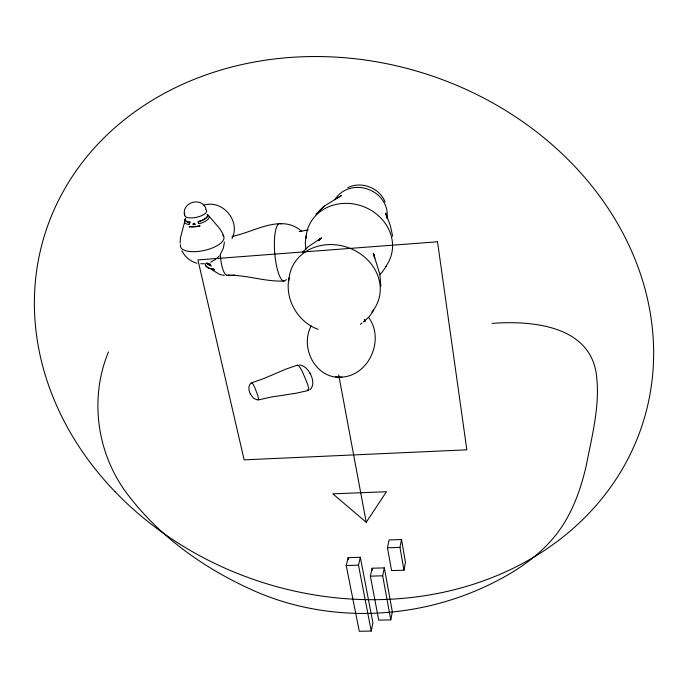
<?xml version="1.0" encoding="UTF-8"?>
<svg xmlns="http://www.w3.org/2000/svg" width="688" height="688" viewBox="0 0 688 688"><rect width="100%" height="100%" fill="white"/><g stroke="black" fill="none" stroke-linecap="round" stroke-linejoin="round"><path stroke-width="1.03" d="M207.337 214.725A11.335 4.369 -12.2 0 1 198.247 221.527L198.299 222.508A2.769 2.726 26 0 0 198.497 222.972L199.322 223.652M184.633 215.292C181.236 202.521 201.18 196.329 205.893 208.49M224.417 242.073L223.48 247.74L220.306 254.517M289.055 277.918C284.574 299.108 297.758 322.061 318.071 329.32M306.28 235.339L305.283 242.787L305.833 249.417M188.761 224.512L189.346 223.712A2.752 2.15 -83.6 0 0 189.467 223.23C188.667 222.439 190.748 221.579 189.75 222.095M403.968 570.232L405.464 562.302L401.525 539.547L389.098 539.951L387.464 547.777L391.567 570.576L403.968 570.232L399.977 547.39L401.525 539.547M390.793 619.888L392.349 611.787L384.325 567.884L372.122 568.228L370.385 576.148L378.71 620.129L390.793 619.888L382.683 575.813L384.325 567.884M371.236 631.051L372.922 622.941L360.323 557.306L348.137 557.667L346.219 565.519L359.282 631.274L371.236 631.051L358.491 565.166L360.323 557.306M297.259 365.629L298.248 365.319L300.381 368.071A52.236 7.026 74 0 1 302.402 371.666L307.605 384.093L308.714 388.419L308.534 390.44L296.244 393.192L270.969 397.096L258.619 399.866L258 399.393M189.467 223.23L188.968 224.4M184.608 222.258L180.437 237.721L180.136 243.156M108.455 351.972C88.503 400.055 97.447 457.081 130.023 497.458C161.241 537.672 203.983 567.91 250.019 588.971C322.844 622.726 409.377 620.739 482.159 588.008C509.395 575.718 535.789 559.559 554.898 536.176C571.41 515.88 580.457 490.742 586.262 465.527C592.11 435.074 600.676 403.959 596.135 372.776C588.326 325.08 530.629 320.436 492.126 323.394M231.933 238.693C241.049 221.278 222.697 199.374 203.975 205.127M198.247 221.665L198.204 221.777A11.576 4.463 -12.2 0 0 207.449 214.527M311.148 325.914C299.478 347.707 315.869 379.673 342.022 377.127C369.447 375.227 384.807 339.167 368.622 317.426M297.672 365.053L285.967 369.103L263.47 378.684L251.92 382.683L251.765 383.655M318.656 240.852L319.688 239.011M258.636 399.857L257.88 395.652L254.663 387.275A35.174 3.586 74.1 0 0 253.459 384.807L251.92 382.683M366.231 522.304L386.458 491.731L332.829 493.838L366.231 522.304L338.702 374.883M386.467 265.955L382.158 272.121L379.363 274.718M373.833 310.159L369.327 316.54L363.453 321.889M190.18 226.335L189.226 226.791A12.608 4.893 -12.3 0 0 199.941 225.931L199.245 225.724L199.941 225.931M318.682 240.456L320.135 238.942M190.103 226.378L189.226 226.791M309.961 389.752C314.425 385.684 312.877 378.701 310.383 373.919M336.587 198.557L341.497 195.504L324.246 206.125L315.861 214.329M216.866 258.31L219.317 255.91M318.707 211.534L324.246 206.125M302.35 252.333L308.164 246.743L321.554 237.807L318.664 240.585M250.862 383.164C247.783 385.985 248.729 390.818 250.441 394.181M360.435 324.315L361.948 323.102M215.671 259.402L210.648 262.197M189.561 222.663L190.206 222.301M347.698 187.704C361.269 180.806 379.656 187.781 385.074 202.048M189.802 226.49L189.854 226.472A12.332 4.782 -12.3 0 0 198.024 226.008M199.623 223.583L199.417 223.643A12.616 4.876 -12.3 0 0 207.183 214.656M232.019 236.397C253.674 232.51 281.65 212.962 301.86 231.529M308.198 229.912L299.211 231.538M308.534 390.44L307.347 389.778M387.464 547.777L399.977 547.39M204.345 263.745L200.776 263.728M346.219 565.519L358.491 565.166M227.418 275.544L234.926 275.346L226.601 275.355L234.926 275.346M370.385 576.148L382.683 575.813M284.075 281.022C267.09 281.839 250.673 276.249 233.808 275.346M335.641 376.929L342.022 377.127M224.279 275.372L219.756 274.503L212.884 270.298M299.564 364.924C304.689 365.56 308.387 369.955 310.598 374.324M188.546 224.486L188.538 224.486A12.616 4.876 -12.3 0 1 185.571 219.214M257.518 399.995L253.674 398.361L250.337 393.983M196.983 263.212C190.37 261.552 184.831 256.839 181.881 250.716M211.706 269.498L211.56 269.429A9.357 4.119 -7 0 0 214.192 270.229M208.344 263.452L210.425 264.484M199.056 223.583L198.299 222.508M209.281 216.402L219.532 228.39L222.516 233.086L223.677 236.311M193.38 224.649L193.732 223.609L194.842 224.391M309.634 372.561L310.073 373.36M386.923 218.113L385.615 213.091L390.388 225.733L392.633 236.225M348.137 557.667L348.549 559.748M372.122 568.228L372.509 570.318M184.393 212.833L184.479 213.658M374.41 256.383L374.281 254.397L374.693 258.37L373.292 253.15L379.914 274.478L380.825 286.079M286.294 279.388A28.844 7.19 85.5 0 1 274.847 254.285A28.844 7.19 85.5 0 1 281.229 224.073M228.777 274.882A19.066 5.47 85.3 0 1 220.358 254.534M222.749 235.004A22.257 8.91 -12.3 0 1 204.628 250.363A22.257 8.91 -12.3 0 1 180.497 244.687M205.471 209.281A11.24 4.309 -12.2 0 1 197.232 217.141A11.24 4.309 -12.2 0 1 184.805 214.278M305.997 238.246A43.826 38.863 19.4 0 1 362.292 206.176A43.826 38.863 19.4 0 1 385.701 266.54M334.91 199.683A28.045 25.198 19.6 0 1 367.994 189.2A28.045 25.198 19.6 0 1 387.009 218.225M288.891 280.635A46.302 40.308 19.2 0 1 349.108 247.964A46.302 40.308 19.2 0 1 371.916 311.965M193.156 224.77A1.109 0.955 30.1 0 1 193.715 223.342A1.109 0.955 30.1 0 1 195.117 224.417M189.475 222.482A11.576 4.463 -12.2 0 1 185.468 218.414M189.51 222.241A11.335 4.369 -12.2 0 1 185.597 218.388M205.394 263.693A11.894 5.427 -2.3 0 0 205.781 265.663A12.006 5.461 -2.5 0 0 207.802 267.477M211.431 268.896A12.1 5.521 -2.8 0 1 205.48 265.215M206.624 263.384A13.416 6.605 12 0 0 210.236 265.542A14.052 6.923 12 0 0 211.491 266.075M214.321 269.257A12.315 5.401 -1.5 0 1 211.534 268.81M210.064 264.536A13.665 6.699 11.6 0 1 207.183 262.979M210.605 265.559A13.648 6.674 11.8 0 1 206.331 263.083M214.08 269.335A12.255 5.521 -1.8 0 1 207.724 267.512M364.287 320.015A25.301 24.364 47.8 0 1 364.846 321.416M364.391 319.456A25.06 24.149 48.3 0 1 365.13 321.391M437.516 241.78L197.92 259.926L244.137 459.851L466.842 449.823L437.516 241.78M115.068 491.705A313.547 267.056 17.5 0 0 639.032 434.025A313.547 267.056 17.5 0 0 277.943 58.575A313.547 267.056 17.5 0 0 115.068 491.705"/></g></svg>
